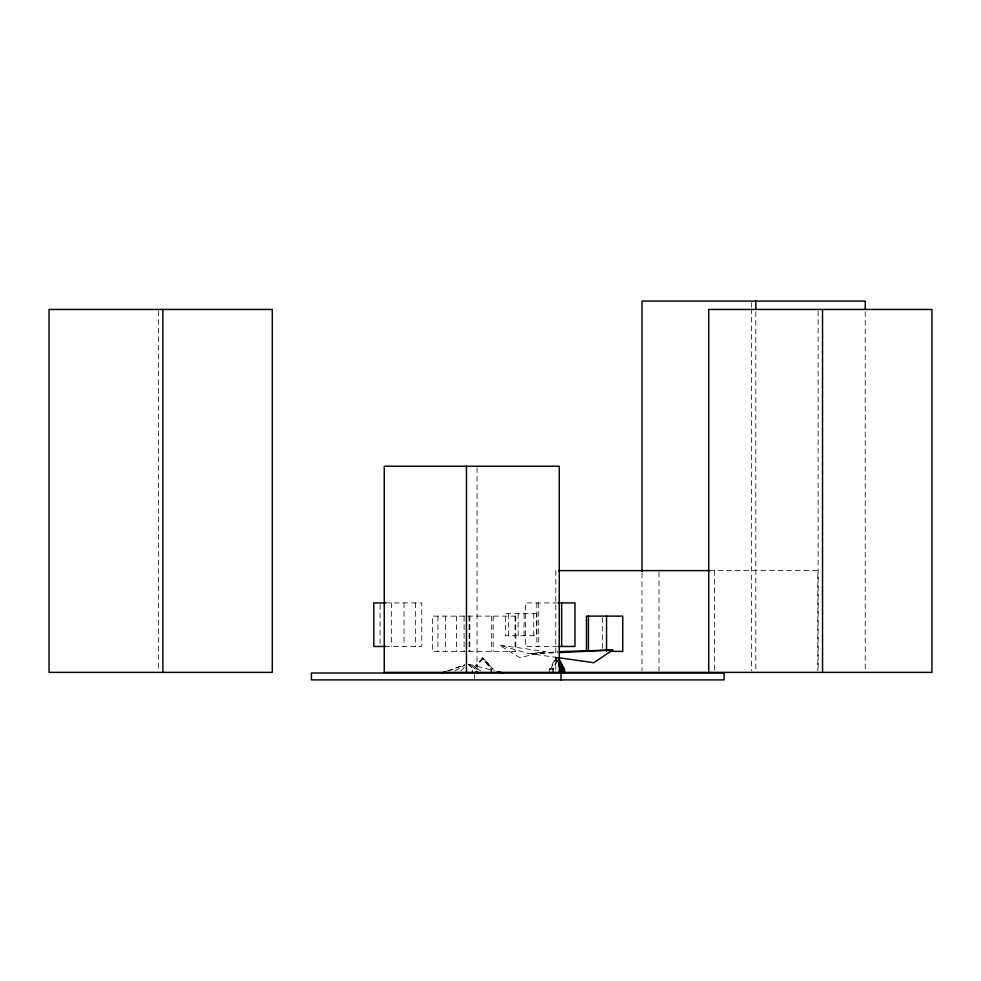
<?xml version="1.0" encoding="UTF-8"?>
<svg xmlns="http://www.w3.org/2000/svg" width="981" height="981" viewBox="0 0 981 981"><rect width="100%" height="100%" fill="white"/><g stroke="black" fill="none" stroke-linecap="round" stroke-linejoin="round"><path stroke-width="0.74" stroke-dasharray="4.91 3.68" d="M550.758 669.116L555.749 658.705L557.625 662.604M553.419 673.027L553.419 669.116L557.159 661.304M549.63 673.027L549.63 669.116L555.749 657.908L558.41 657.908M557.049 660.397L552.291 669.116L552.291 673.027M460.862 670.979L464.626 666.908M482.75 657.908L472.192 669.116L472.192 673.027L472.315 669.116L474.252 669.116L482.75 657.908L493.198 669.116L491.138 669.116L482.64 657.908L493.075 669.116M454.877 670.906L464.933 665.265M448.415 670.979L464.724 664.873M447.311 670.979L464.565 664.873M545.632 651.543L519.881 657.65L499.145 645.081L545.632 651.543L529.568 653.8L499.145 645.081M557.429 657.564L531.677 653.91L557.87 651.691M531.677 653.91L557.662 652.659M709.398 570.623L817.823 570.623L817.823 670.857M385.643 602.923L421.769 602.923L421.769 646.467L385.643 646.467M557.674 602.923L525.411 602.923L525.411 646.467L557.674 646.467M549.63 669.116L553.419 669.116M468.869 664.223L494.534 670.82M468.783 664.566L480.898 670.906M468.513 664.775L474.988 670.268M555.749 657.908L557.784 661.648M865.242 311.799L865.242 670.845M818.129 310.977L818.129 670.845M755.824 311.799L755.824 670.845M751.409 302.639L751.409 307.225M751.409 308.745L751.409 670.845M714.597 570.623L714.597 670.857M658.999 572.144L658.999 670.857M642.003 573.063L642.003 670.845M602.653 617.589L602.653 648.453M555.773 570.623L555.773 670.857M538.728 602.923L538.728 646.467M536.877 602.923L536.877 646.467M533.799 613.652L533.799 635.749M524.099 613.652L524.099 635.749M518.152 613.652L518.152 635.749M515.037 616.117L515.037 651.384M508.44 613.652L508.44 635.749M493.185 616.117L493.185 651.384M491.702 616.117L491.702 651.384M491.26 673.027L491.26 669.116L482.75 658.705L474.13 669.116L474.13 673.027M491.138 669.116L491.138 673.027M477.06 467.753L477.06 669.324M474.51 674.388L474.51 678.521M469.838 616.117L469.838 651.384M469.568 616.117L469.568 651.384M469.102 616.117L469.102 651.384M464.111 616.117L464.111 651.384M456.484 616.117L456.484 651.384M445.582 616.117L445.582 651.384M437.955 616.117L437.955 651.384M415.515 602.923L415.515 646.467M404.049 602.923L404.049 646.467M391.542 602.923L391.542 646.467M380.088 604.431L380.088 644.971M158.456 310.977L158.456 670.845M536.766 613.652L505.473 613.652L505.473 635.749L536.766 635.749L536.766 613.652M515.773 616.117L432.498 616.117L432.498 651.384L515.773 651.384L515.773 616.117"/><path stroke-width="1.47" d="M559.391 651.654L612.696 650.011L593.787 662.715L558.949 657.773M441.56 673.015L445.865 671.495M559.195 652.586L612.696 650.011M558.802 570.623L709.398 570.623M385.643 602.923L373.822 602.923L373.822 646.467L385.643 646.467M558.729 602.923L574.964 602.923L574.964 646.467L558.729 646.467M609.508 651.384L622.751 651.384L622.751 616.117L586.442 616.117L586.442 651.384M558.863 665.204L560.74 669.116L564.529 669.116L564.529 673.027M497.379 671.556L503.081 673.015M476.067 671.188L478.225 673.015M558.41 657.908L564.529 669.116M558.471 662.886L561.868 669.116L561.868 673.027M558.41 658.705L563.401 669.116L563.401 673.027M865.242 308.745L865.242 301.106L642.003 301.106L642.003 571.543M822.544 309.456L822.544 672.377M755.824 301.106L755.824 308.745M708.723 672.377L708.723 309.456L931.95 309.456L931.95 672.377L384.258 672.377L384.258 466.233L559.268 466.233L559.268 672.377M606.552 616.117L606.552 651.384M588.404 616.117L588.404 651.384M561.647 602.923L561.647 646.467M561.009 673.015L561.009 679.894M560.74 669.116L560.74 673.027M466.466 466.233L466.466 672.377M162.871 309.456L162.871 672.377M272.277 309.456L49.05 309.456L49.05 672.377L272.277 672.377L272.277 309.456M724.101 673.015L311.418 673.015L311.418 679.894L724.101 679.894L724.101 673.015"/></g></svg>
